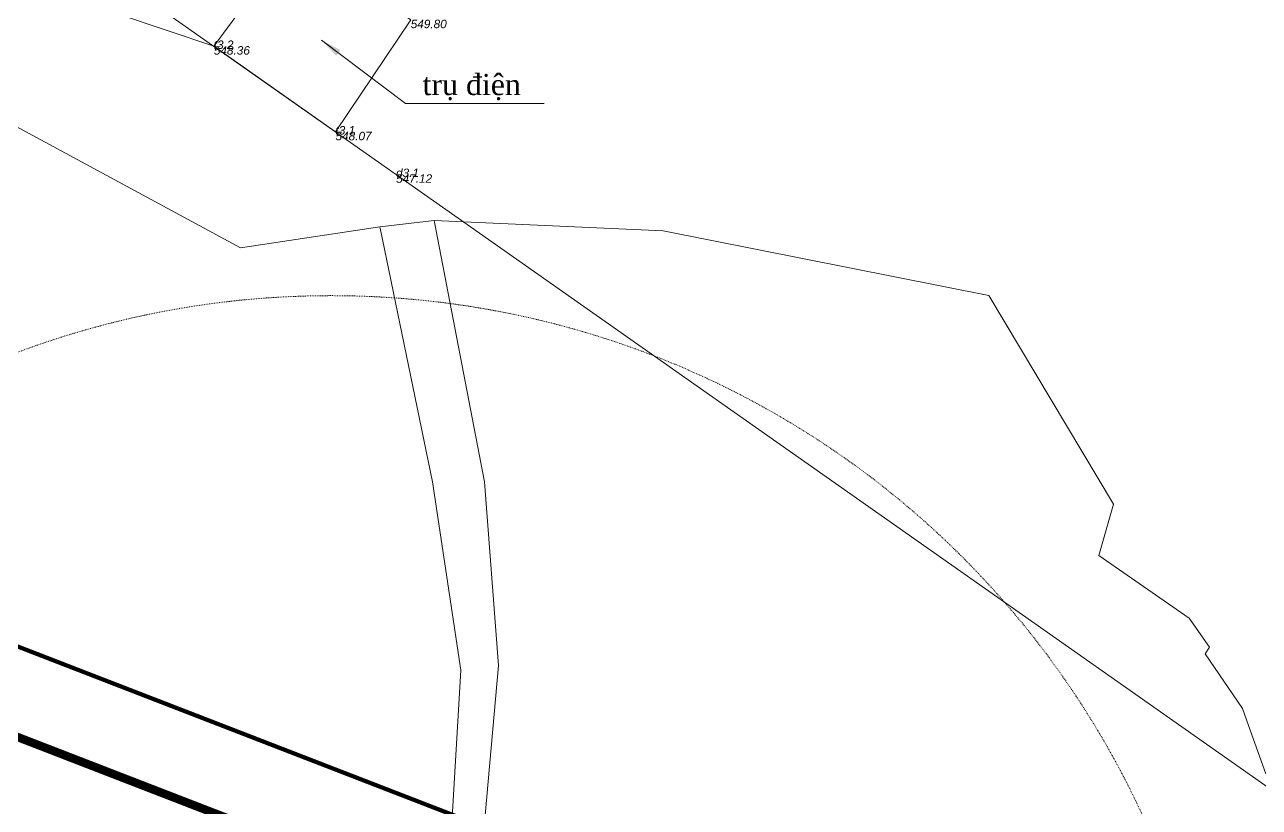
# Model space of a CAD drawing. Header units: metres. Extents: x 0 to 551036, y 0 to 1845929.
# Drawn here: x 547725.8 to 547872, y 1842701.5 to 1842794.2 of the extents above; entities that cross this region are included whole.
import ezdxf

# ---------------------------------------------------------------- set-up
doc = ezdxf.new("R2010")
doc.units = ezdxf.units.M
doc.header["$MEASUREMENT"] = 0
doc.linetypes.add('Anordnung Grundriss$0$GESTRICHELT', pattern=[0.75, 0.5, -0.25])
doc.linetypes.add('BD HH1 KEM TMB$0$DASHDOT2', pattern=[0.5, 0.25, -0.125, 0, -0.125])
for name, color, linetype, lineweight in [('_0', 7, 'Continuous', 0), ('BD HH1 KEM TMB$0$Ranh', 7, 'Continuous', 0), ('Level 10', 7, 'Continuous', 0), ('Level 4', 7, 'Continuous', 0), ('Q-CORRIDO', 7, 'Continuous', 0), ('Ranh', 7, 'Continuous', 0), ('Đường', 7, 'Continuous', 0)]:
    doc.layers.add(name, color=color, linetype=linetype, lineweight=lineweight)
doc.styles.get("Standard").update_dxf_attribs({"font": '', "height": 4})
doc.styles.add('VnArial', font='arial.ttf')
doc.styles.get('Standard').set_extended_font_data('.VnArial')
doc.linetypes.add('FENCELINE1', pattern='A,6.35,-2.54,[133,ltypeshp.shx,S=2.54,R=0,X=-2.54,Y=0],-2.54,25.4', length=36.83)
doc.dimstyles.new('ISO-25', dxfattribs={"dimtxt": 2.5, "dimasz": 2.5, "dimexe": 1.25, "dimexo": 0.625, "dimtad": 1, "dimtxsty": 'Standard', "dimcen": 2.5, "dimadec": 0, "dimazin": 0, "dimtfac": 1, "dimtmove": 0, "dimatfit": 3, "dimfxl": 1, "dimarcsym": 0})

# ---------------------------------------------------------------- blocks, each defined once
blk = doc.blocks.new('TB')
at = {"layer": 'Level 4', "color": 2, "linetype": 'Anordnung Grundriss$0$GESTRICHELT', "lineweight": 13, "ltscale": 0.2}
blk.add_circle((0, 0), 1057.3, dxfattribs=at)
blk = doc.blocks.new('3')
blk.add_line((5477372.6, 18427993.2, 96.7), (5480783.4, 18425594.5, -826.1))
at = {"elevation": 37.2, "flags": 128}
blk.add_lwpolyline([(5477575.8, 18428043.2), (5477481.8, 18427916.4), (5477625.9, 18427815), (5477714.9, 18427947.7), (5477575.8, 18428043.2)], dxfattribs=at)
for p in [(5477481.8, 18427916.4, 21.2), (5477625.9, 18427815, 18.3), (5477697.6, 18427764.7, 8.8)]:
    blk.add_point(p)
at = {"char_height": 10, "line_spacing_factor": 0.6, "style": 'VnArial'}
for s, insert, attachment_point in [('\\fArial|b0|i1|c00|p39;549.80', (5477714.9, 18427947.7, 35.5), 1), ('\\fArial|b0|i1|c00|p39;548.36', (5477481.8, 18427916.4, 21.2), 1), ('\\fArial|b0|i1|c00|p39;t3.2', (5477481.8, 18427913, 21.2), 7), ('\\fArial|b0|i1|c00|p39;t3.1', (5477625.9, 18427811.7, 18.3), 7), ('\\fArial|b0|i1|c00|p39;548.07', (5477625.9, 18427815, 18.3), 1), ('\\fArial|b0|i1|c00|p39;547.12', (5477697.6, 18427764.7, 8.8), 1), ('\\fArial|b0|i1|c00|p39;d3.1', (5477697.6, 18427761.3, 8.8), 7)]:
    blk.add_mtext(s, dxfattribs=dict(at, insert=insert, attachment_point=attachment_point))
at = {"insert": (5477729, 18427883.5, -11006.8), "char_height": 25, "width": 213.458, "attachment_point": 1}
blk.add_mtext('\\fTimes New Roman|b0|i0|c00|p23;trụ điện', dxfattribs=at)
blk.add_leader([(5477609.2, 18427923.5, -5462.4), (5477708.7, 18427848.5, -5462.4), (5477872.9, 18427848.5, -5462.4)], dimstyle='ISO-25', override={"dimtxt": 25, "dimasz": 25, "dimgap": 6.25, "dimtad": 0})

msp = doc.modelspace()

# ---------------------------------------------------------------- linework, layer by layer
at = {"layer": '_0', "flags": 128}
msp.add_lwpolyline([(547748.177, 1842791.638), (547050.654, 1843026.907), (546767.4287, 1843128.47227), (546379.939, 1843260.162), (546271.45, 1843289.066), (546259.673, 1843301.685), (546209.361, 1843506.378), (545518.811, 1843817.765), (545512.468, 1843822.27), (545156.647, 1844076.321), (545140.897, 1844082.926), (544961.961, 1844108.201), (544953.29793, 1844109.34529), (544032.919, 1844422.139), (544024.52332, 1844426.97639)], dxfattribs=at)
at = {"layer": 'BD HH1 KEM TMB$0$Ranh', "color": 3, "linetype": 'BD HH1 KEM TMB$0$DASHDOT2', "ltscale": 6, "const_width": 0.5}
msp.add_lwpolyline([(547034.43997, 1842987.82483), (547784.75541, 1842697.43071), (548199.83297, 1842214.79155), (548597.52544, 1841937.88793), (548392.50742, 1841468.26311), (548551.48494, 1841051.14892), (548101.10368, 1840704.91926), (547600.75752, 1840951.69702), (547242.57197, 1841928.07708), (546883.41754, 1842351.55456)], dxfattribs=at)
at = {"layer": 'Level 10', "color": 5, "linetype": 'Continuous', "lineweight": 0}
msp.add_line((547767.84, 1842770.24), (547774.28, 1842771.02), dxfattribs=at)
at = {"layer": 'Level 10', "color": 5, "linetype": 'Continuous', "lineweight": 0, "flags": 128}
for points in [[(547695.37, 1842796.92), (547708.93, 1842790.76), (547715.86, 1842786.91), (547720.4402, 1842784.4406), (547751.36, 1842767.77), (547767.84, 1842770.24)], [(547770.51, 1842609.78), (547770.93, 1842622.86), (547775.55, 1842647.25), (547778.9256, 1842685.0839), (547781.89, 1842718.31), (547780.22, 1842740.06), (547774.28, 1842771.02)], [(547774.28, 1842771.02), (547801.4, 1842769.79), (547839.94, 1842762.11), (547854.7, 1842737.42), (547852.95, 1842731.36), (547860.2, 1842726.32), (547863.68, 1842723.91), (547866.08, 1842720.48), (547865.55, 1842719.7), (547869.96, 1842713.23), (547870.68, 1842711.21), (547872.76, 1842705.5)], [(547754.31, 1842523.95), (547753.95, 1842536.35), (547756.8, 1842551.6), (547756.8787, 1842552.5174), (547758.14, 1842567.22), (547762.38, 1842581.38), (547765.59, 1842595.61), (547767.94, 1842611.07), (547769.22, 1842622.47), (547773.29, 1842646.85), (547775.4321, 1842683.5403), (547777.43, 1842717.76), (547774.09, 1842740.06), (547767.8668, 1842770.1106), (547767.84, 1842770.24)]]:
    msp.add_lwpolyline(points, dxfattribs=at)
at = {"layer": 'Q-CORRIDO', "color": 1}
msp.add_circle((547762.074, 1842656.379), 210, dxfattribs=at)
at = {"layer": 'Ranh', "linetype": 'FENCELINE1', "lineweight": 13, "const_width": 1}
msp.add_lwpolyline([(545039.78842, 1844094.35008), (545124.08835, 1843654.25007), (545296.08835, 1843665.35004), (545306.4884, 1843960.65004), (545709.48834, 1843646.54997), (545656.48829, 1843320.54998), (546108.28829, 1843335.54991), (547778.80819, 1842689.00963), (548193.07811, 1842207.30956), (548585.07806, 1841934.3695), (548381.70799, 1841468.51953), (548541.08792, 1841050.34951), (548101.40786, 1840712.89958), (547608.7779, 1840958.86966), (547251.34806, 1841933.18972), (546890.08813, 1842359.14978), (545600.78827, 1843192.74999), (545260.58826, 1843158.05004), (544710.1383, 1843401.59013), (544568.32841, 1844020.54016), (545039.78842, 1844094.35008)], dxfattribs=at)

# ---------------------------------------------------------------- block references
at = {"layer": 'Q-CORRIDO', "color": 1, "xscale": 0.1, "yscale": 0.1, "zscale": 0.1}
msp.add_blockref('3', (0, 0), dxfattribs=at)
at = {"layer": 'Đường', "lineweight": 13, "xscale": 0.1, "yscale": 0.1, "zscale": 0.1, "rotation": 286.2264331696364}
msp.add_blockref('TB', (547762.074, 1842656.379), dxfattribs=at)

doc.saveas('drawing.dxf')
